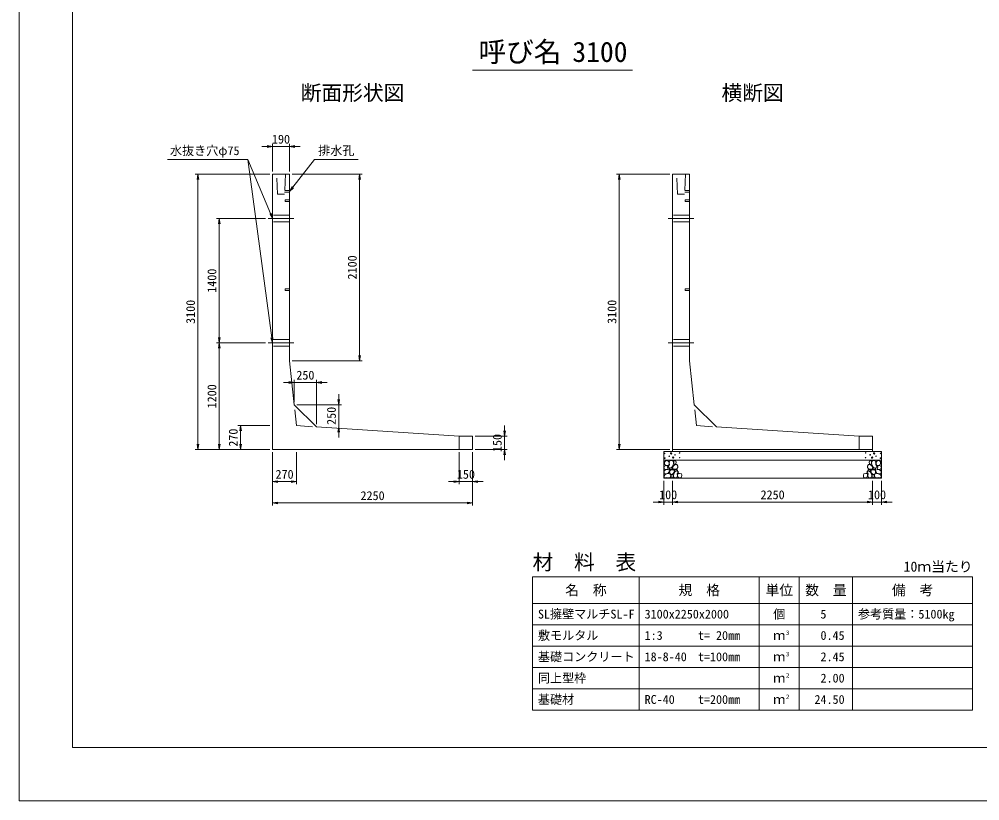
# Model space of a CAD drawing. Units: millimetres at full size, sheet at 1:30. Extents: x 87100 to 112330, y -109759 to -91939.
# Drawn here: x 87100 to 97906, y -109759 to -100967 of the extents above; entities that cross this region are included whole.
import ezdxf
from ezdxf.enums import TextEntityAlignment as Align

# ---------------------------------------------------------------- set-up
doc = ezdxf.new("R2010")
doc.units = ezdxf.units.MM
doc.header["$LTSCALE"] = 30
doc.linetypes.add('CHAIN', pattern=[18.5, 12, -1.5, 3.5, -1.5])
doc.linetypes.add('DASHED_SPACED', pattern=[12, 6, -6])
for name, color, linetype, lineweight in [('D-BMK', 2, 'CHAIN', 13), ('D-DCR-HCHn', 4, 'Continuous', 9), ('D-MTR-FRAM', 7, 'Continuous', 13), ('D-MTR-LINE', 7, 'Continuous', 13), ('D-STR-DIM', 7, 'Continuous', 9), ('D-STR-STRn', 1, 'Continuous', 13), ('D-STR-TXT', 7, 'Continuous', 9), ('D-TTL', 2, 'Continuous', 13), ('D-TTL-TXT', 7, 'Continuous', 13)]:
    doc.layers.add(name, color=color, linetype=linetype, lineweight=lineweight)
doc.layers.add('D-MTR', color=7, linetype='Continuous')
doc.layers.add('D-MTR-TXT', color=7, linetype='Continuous')
doc.styles.add('ＭＳ ゴシック', font='')
doc.styles.get('ＭＳ ゴシック').set_extended_font_data('MS Gothic')

# ---------------------------------------------------------------- blocks, each defined once
blk = doc.blocks.new('open_arrow')
at = {"color": 0, "linetype": 'Continuous', "lineweight": -2}
blk.add_lwpolyline([(7.5, 1.25), (0, 0), (7.5, -1.25)], dxfattribs=at)

msp = doc.modelspace()

# ---------------------------------------------------------------- linework, layer by layer
at = {"layer": 'D-BMK'}
for p, q in [((89900.11, -103208.73), (90190.11, -103208.73)), ((94400.11, -103208.73), (94690.11, -103208.73)), ((89900.11, -104608.73), (90190.11, -104608.73)), ((94400.11, -104608.73), (94690.11, -104608.73))]:
    msp.add_line(p, q, dxfattribs=at)
at = {"layer": 'D-DCR-HCHn'}
for points in [[(94357.39, -105994.92), (94350.46, -106015.72), (94359.7, -106029.59), (94382.82, -106031.9), (94398.6, -106025.13), (94392.06, -106008.79), (94396.69, -105999.54), (94387.44, -105990.3), (94373.57, -105985.67)], [(94401.31, -105937.13), (94380.51, -105932.51), (94362.01, -105941.76), (94359.7, -105962.56), (94364.33, -105978.74), (94387.44, -105985.67), (94403.62, -105985.67), (94410.55, -105974.12), (94410.55, -105948.69)], [(94419.8, -105934.82), (94412.87, -105955.62), (94415.18, -105978.74), (94399, -106004.17), (94419.8, -106015.72), (94442.91, -106004.17), (94456.78, -105985.67), (94461.41, -105955.62), (94456.78, -105939.44), (94442.91, -105932.51)], [(94459.09, -105990.3), (94447.54, -106018.03), (94456.78, -106029.59), (94484.52, -106029.59), (94496.08, -106024.97), (94507.64, -106008.79), (94507.64, -105994.92), (94496.08, -105976.43), (94482.21, -105974.12)], [(94463.72, -105939.44), (94463.72, -105967.18), (94475.27, -105974.12), (94486.83, -105967.18), (94489.14, -105951), (94486.83, -105937.13), (94470.65, -105932.51)], [(96691.13, -105990.3), (96702.68, -106018.03), (96693.44, -106029.59), (96665.7, -106029.59), (96654.14, -106024.97), (96642.58, -106008.79), (96642.58, -105994.92), (96654.14, -105976.43), (96668.01, -105974.12)], [(96686.5, -105939.44), (96686.5, -105967.18), (96674.95, -105974.12), (96663.39, -105967.18), (96661.08, -105951), (96663.39, -105937.13), (96679.57, -105932.51)], [(96730.42, -105934.82), (96737.35, -105955.62), (96735.04, -105978.74), (96751.22, -106004.17), (96730.42, -106015.72), (96707.31, -106004.17), (96693.44, -105985.67), (96688.81, -105955.62), (96693.44, -105939.44), (96707.31, -105932.51)], [(96748.91, -105937.13), (96769.71, -105932.51), (96788.21, -105941.76), (96790.52, -105962.56), (96785.9, -105978.74), (96762.78, -105985.67), (96746.6, -105985.67), (96739.67, -105974.12), (96739.67, -105948.69)], [(96792.83, -105994.92), (96799.76, -106015.72), (96790.52, -106029.59), (96767.4, -106031.9), (96751.62, -106025.13), (96758.16, -106008.79), (96753.53, -105999.54), (96762.78, -105990.3), (96776.65, -105985.67)], [(94401.27, -106071.72), (94418.39, -106046.04), (94416.25, -106039.62), (94392.7, -106033.19), (94371.3, -106035.33), (94356.32, -106048.18), (94354.18, -106063.16), (94356.32, -106078.14), (94373.44, -106082.42)], [(94409.83, -106125.22), (94424.81, -106118.8), (94429.09, -106097.4), (94420.53, -106082.42), (94405.55, -106078.14), (94386.28, -106080.28), (94364.88, -106088.84), (94354.18, -106101.68), (94354.18, -106116.66), (94360.6, -106125.22), (94386.28, -106123.08)], [(94424.42, -106015.72), (94412.87, -106024.97), (94417.49, -106031.9), (94433.67, -106031.9), (94440.6, -106029.59), (94445.23, -106020.35), (94438.29, -106013.41)], [(94461.19, -106071.72), (94471.89, -106046.04), (94463.33, -106035.33), (94437.65, -106035.33), (94426.95, -106039.62), (94416.25, -106054.6), (94416.25, -106067.44), (94426.95, -106084.56), (94439.79, -106086.7)], [(94456.91, -106118.8), (94456.91, -106093.12), (94446.21, -106086.7), (94435.51, -106093.12), (94433.37, -106108.1), (94435.51, -106120.94), (94450.49, -106125.22)], [(94497.58, -106123.08), (94504, -106103.82), (94501.86, -106082.42), (94516.84, -106058.88), (94497.58, -106048.18), (94476.17, -106058.88), (94463.33, -106076), (94459.05, -106103.82), (94463.33, -106118.8), (94476.17, -106125.22)], [(94493.3, -106048.18), (94504, -106039.62), (94499.72, -106033.19), (94484.73, -106033.19), (94478.31, -106035.33), (94474.03, -106043.9), (94480.45, -106050.32)], [(94514.7, -106120.94), (94533.96, -106125.22), (94551.08, -106116.66), (94553.22, -106097.4), (94548.94, -106082.42), (94527.54, -106076), (94512.56, -106076), (94506.14, -106086.7), (94506.14, -106110.24)], [(96635.52, -106120.94), (96616.26, -106125.22), (96599.14, -106116.66), (96597, -106097.4), (96601.28, -106082.42), (96622.68, -106076), (96637.66, -106076), (96644.08, -106086.7), (96644.08, -106110.24)], [(96652.64, -106123.08), (96646.22, -106103.82), (96648.36, -106082.42), (96633.38, -106058.88), (96652.64, -106048.18), (96674.05, -106058.88), (96686.89, -106076), (96691.17, -106103.82), (96686.89, -106118.8), (96674.05, -106125.22)], [(96656.92, -106048.18), (96646.22, -106039.62), (96650.5, -106033.19), (96665.49, -106033.19), (96671.91, -106035.33), (96676.19, -106043.9), (96669.77, -106050.32)], [(96689.03, -106071.72), (96678.33, -106046.04), (96686.89, -106035.33), (96712.57, -106035.33), (96723.27, -106039.62), (96733.97, -106054.6), (96733.97, -106067.44), (96723.27, -106084.56), (96710.43, -106086.7)], [(96693.31, -106118.8), (96693.31, -106093.12), (96704.01, -106086.7), (96714.71, -106093.12), (96716.85, -106108.1), (96714.71, -106120.94), (96699.73, -106125.22)], [(96725.8, -106015.72), (96737.35, -106024.97), (96732.73, -106031.9), (96716.55, -106031.9), (96709.62, -106029.59), (96704.99, -106020.35), (96711.93, -106013.41)], [(96740.39, -106125.22), (96725.41, -106118.8), (96721.13, -106097.4), (96729.69, -106082.42), (96744.67, -106078.14), (96763.94, -106080.28), (96785.34, -106088.84), (96796.04, -106101.68), (96796.04, -106116.66), (96789.62, -106125.22), (96763.94, -106123.08)], [(96748.96, -106071.72), (96731.83, -106046.04), (96733.97, -106039.62), (96757.52, -106033.19), (96778.92, -106035.33), (96793.9, -106048.18), (96796.04, -106063.16), (96793.9, -106078.14), (96776.78, -106082.42)]]:
    msp.add_lwpolyline(points, close=True, dxfattribs=at)
for centre, radius in [((94360.84, -105851.3), 3), ((94412.4, -105882.97), 3), ((94433.45, -105851.3), 7.5), ((94456.77, -105898.76), 7.5), ((94477.82, -105867.09), 3), ((94528.24, -105845.25), 3), ((96621.98, -105845.25), 3), ((96672.4, -105867.09), 3), ((96693.45, -105898.76), 7.5), ((96716.77, -105851.3), 7.5), ((96737.82, -105882.97), 3), ((96789.38, -105851.3), 3), ((94361.98, -105904.81), 3), ((94529.38, -105898.76), 3), ((96620.84, -105898.76), 3), ((96788.24, -105904.81), 3)]:
    msp.add_circle(centre, radius, dxfattribs=at)
at = {"layer": 'D-MTR-FRAM'}
for p, q in [((92875.11, -107238.73), (97825.11, -107238.73)), ((92875.11, -107238.73), (92875.11, -108738.73)), ((97825.11, -107238.73), (97825.11, -108738.73)), ((92875.11, -108738.73), (97825.11, -108738.73))]:
    msp.add_line(p, q, dxfattribs=at)
at = {"layer": 'D-MTR-LINE'}
for p, q in [((94075.11, -107238.73), (94075.11, -108738.73)), ((95425.11, -107238.73), (95425.11, -108738.73)), ((95875.11, -107238.73), (95875.11, -108738.73)), ((96475.11, -107238.73), (96475.11, -108738.73)), ((92875.11, -107538.73), (97825.11, -107538.73)), ((92875.11, -107778.73), (97825.11, -107778.73)), ((92875.11, -108018.73), (97825.11, -108018.73)), ((92875.11, -108258.73), (97825.11, -108258.73)), ((92875.11, -108498.73), (97825.11, -108498.73))]:
    msp.add_line(p, q, dxfattribs=at)
at = {"layer": 'D-STR-DIM'}
for p, q in [((89830.11, -102398.73), (90260.11, -102398.73)), ((89950.11, -102678.73), (89950.11, -102368.73)), ((90140.11, -102678.73), (90140.11, -102368.73)), ((89920.11, -102708.73), (89080.11, -102708.73)), ((89110.11, -105808.73), (89110.11, -102708.73)), ((90170.11, -102708.73), (90958.75, -102708.73)), ((90928.75, -104808.73), (90928.75, -102708.73)), ((94420.11, -102708.73), (93820.11, -102708.73)), ((93850.11, -105808.73), (93850.11, -102708.73)), ((89870.11, -103208.73), (89320.11, -103208.73)), ((89350.11, -104608.73), (89350.11, -103208.73)), ((89870.11, -104608.73), (89320.11, -104608.73)), ((89870.11, -104608.73), (89320.11, -104608.73)), ((89350.11, -105808.73), (89350.11, -104608.73)), ((90170.11, -104808.73), (90958.75, -104808.73)), ((90194.32, -105273.43), (90194.32, -105023.43)), ((90444.32, -105523.43), (90444.32, -105023.43)), ((90074.32, -105053.43), (90564.32, -105053.43)), ((90694.32, -105673.43), (90694.32, -105183.43)), ((90224.32, -105303.43), (90724.32, -105303.43)), ((89920.11, -105538.73), (89560.11, -105538.73)), ((89590.11, -105808.73), (89590.11, -105538.73)), ((92560.11, -105538.73), (92560.11, -105928.73)), ((92230.11, -105658.73), (92590.11, -105658.73)), ((89920.11, -105808.73), (89080.11, -105808.73)), ((89920.11, -105808.73), (89320.11, -105808.73)), ((89920.11, -105808.73), (89560.11, -105808.73)), ((89950.11, -105838.73), (89950.11, -106438.73)), ((89950.11, -105838.73), (89950.11, -106198.73)), ((90220.11, -105838.73), (90220.11, -106198.73)), ((92050.11, -105838.73), (92050.11, -106198.73)), ((92200.11, -105838.73), (92200.11, -106438.73)), ((92200.11, -105838.73), (92200.11, -106198.73)), ((92230.11, -105808.73), (92590.11, -105808.73)), ((94420.11, -105808.73), (93820.11, -105808.73)), ((89950.11, -106168.73), (90220.11, -106168.73)), ((91930.11, -106168.73), (92320.11, -106168.73)), ((94350.11, -106158.73), (94350.11, -106428.73)), ((94450.11, -106158.73), (94450.11, -106428.73)), ((94450.11, -106158.73), (94450.11, -106428.73)), ((96700.11, -106158.73), (96700.11, -106428.73)), ((96700.11, -106158.73), (96700.11, -106428.73)), ((96800.11, -106158.73), (96800.11, -106428.73)), ((92200.11, -106408.73), (89950.11, -106408.73)), ((94570.11, -106398.73), (94230.11, -106398.73)), ((94450.11, -106398.73), (96700.11, -106398.73)), ((96580.11, -106398.73), (96920.11, -106398.73))]:
    msp.add_line(p, q, dxfattribs=at)
for points in [[(89950.11, -104608.73), (89942.04, -104549.27), (89670.11, -102546.51)], [(89950.11, -103208.73), (89926.74, -103153.46), (89670.11, -102546.51)], [(90140.11, -102903.73), (90177.12, -102856.51), (90420.11, -102546.51)]]:
    msp.add_lwpolyline(points, dxfattribs=at)
at = {"layer": 'D-STR-STRn'}
for p, q in [((89950.11, -105808.73), (89950.11, -102708.73)), ((89950.11, -102708.73), (90140.11, -102708.73)), ((90140.11, -102708.73), (90140.11, -104808.73)), ((94450.11, -105808.73), (94450.11, -102708.73)), ((94450.11, -102708.73), (94640.11, -102708.73)), ((94640.11, -102708.73), (94640.11, -104808.73)), ((90140.11, -104808.73), (90194.32, -105303.43)), ((94640.11, -104808.73), (94694.32, -105303.43)), ((90444.32, -105553.43), (90194.32, -105303.43)), ((94944.32, -105553.43), (94694.32, -105303.43)), ((92050.11, -105658.73), (90444.32, -105553.43)), ((96550.11, -105658.73), (94944.32, -105553.43)), ((92050.11, -105658.73), (92200.11, -105658.73)), ((92050.11, -105658.73), (92050.11, -105808.73)), ((92200.11, -105808.73), (92200.11, -105658.73)), ((96550.11, -105658.73), (96700.11, -105658.73)), ((96550.11, -105658.73), (96550.11, -105808.73)), ((96700.11, -105808.73), (96700.11, -105658.73)), ((89950.11, -105808.73), (92200.11, -105808.73)), ((89950.11, -105808.73), (92050.11, -105808.73)), ((94350.11, -106128.73), (94350.11, -105828.73)), ((94350.11, -105828.73), (96800.11, -105828.73)), ((94450.11, -105808.73), (94450.11, -105828.73)), ((94450.11, -105808.73), (96700.11, -105808.73)), ((96700.11, -105808.73), (96700.11, -105828.73)), ((96800.11, -105828.73), (96800.11, -106128.73)), ((94350.11, -105928.73), (96800.11, -105928.73)), ((94350.11, -106128.73), (96800.11, -106128.73))]:
    msp.add_line(p, q, dxfattribs=at)
at = {"layer": 'D-STR-STRn', "linetype": 'DASHED_SPACED'}
for p, q in [((90005.11, -102933.73), (89995.11, -102708.73)), ((90095.11, -102708.73), (90085.11, -102933.73)), ((94505.11, -102933.73), (94495.11, -102708.73)), ((94595.11, -102708.73), (94585.11, -102933.73)), ((90085.11, -102933.73), (90005.11, -102933.73)), ((90086, -102913.73), (90140.11, -102913.73)), ((90086.89, -102893.73), (90140.11, -102893.73)), ((94585.11, -102933.73), (94505.11, -102933.73)), ((94586, -102913.73), (94640.11, -102913.73)), ((94586.89, -102893.73), (94640.11, -102893.73)), ((90140.11, -103171.23), (89950.11, -103171.23)), ((94640.11, -103171.23), (94450.11, -103171.23)), ((90140.11, -103246.23), (89950.11, -103246.23)), ((94640.11, -103246.23), (94450.11, -103246.23)), ((90140.11, -104571.23), (89950.11, -104571.23)), ((94640.11, -104571.23), (94450.11, -104571.23)), ((90140.11, -104646.23), (89950.11, -104646.23)), ((94640.11, -104646.23), (94450.11, -104646.23))]:
    msp.add_line(p, q, dxfattribs=at)
at = {"layer": 'D-STR-STRn', "color": 2, "linetype": 'DASHED_SPACED'}
for p, q in [((90220.11, -105538.73), (90194.32, -105303.43)), ((94720.11, -105538.73), (94694.32, -105303.43)), ((90220.11, -105538.73), (90444.32, -105553.43)), ((94720.11, -105538.73), (94944.32, -105553.43))]:
    msp.add_line(p, q, dxfattribs=at)
at = {"layer": 'D-STR-STRn', "linetype": 'DASHED_SPACED'}
for points in [[(90140.11, -102999.23), (90090.11, -102999.23), (90090.11, -103018.23), (90140.11, -103018.23)], [(94640.11, -102999.23), (94590.11, -102999.23), (94590.11, -103018.23), (94640.11, -103018.23)], [(90140.11, -103999.23), (90090.11, -103999.23), (90090.11, -104018.23), (90140.11, -104018.23)], [(94640.11, -103999.23), (94590.11, -103999.23), (94590.11, -104018.23), (94640.11, -104018.23)]]:
    msp.add_lwpolyline(points, dxfattribs=at)
at = {"layer": 'D-STR-TXT'}
for p, q in [((89670.11, -102546.51), (88767.93, -102546.51)), ((90420.11, -102546.51), (90912.29, -102546.51))]:
    msp.add_line(p, q, dxfattribs=at)
at = {"layer": 'D-TTL'}
for points in [[(87100.11, -109758.73), (112330.11, -109758.73), (112330.11, -91938.73), (87100.11, -91938.73)], [(87700.11, -109158.73), (111730.11, -109158.73), (111730.11, -92538.73), (87700.11, -92538.73)]]:
    msp.add_lwpolyline(points, close=True, dxfattribs=at)
at = {"layer": 'D-TTL-TXT'}
msp.add_line((92200.11, -101538.73), (94000.11, -101538.73), dxfattribs=at)

# ---------------------------------------------------------------- block references
at = {"layer": 'D-STR-DIM', "xscale": 8, "yscale": 8}
for p, rotation in [((89950.11, -102398.73), 180), ((89110.11, -102708.73), 270), ((90928.75, -102708.73), 270), ((93850.11, -102708.73), 270), ((90140.11, -102903.73), 51.9), ((89950.11, -103208.73), 112.9), ((89350.11, -103208.73), 270), ((89350.11, -104608.73), 90), ((89950.11, -104608.73), 97.7), ((89350.11, -104608.73), 270), ((90928.75, -104808.73), 90), ((90194.32, -105053.43), 180), ((90694.32, -105303.43), 90), ((89590.11, -105538.73), 270), ((90694.32, -105553.43), 270), ((92560.11, -105658.73), 90), ((89110.11, -105808.73), 90), ((89350.11, -105808.73), 90), ((89590.11, -105808.73), 90), ((93850.11, -105808.73), 90), ((92560.11, -105808.73), 270), ((90220.11, -106168.73), 180), ((92050.11, -106168.73), 180), ((92200.11, -106408.73), 180), ((94350.11, -106398.73), 180), ((96700.11, -106398.73), 180), ((96700.11, -106398.73), 180)]:
    msp.add_blockref('open_arrow', p, dxfattribs=dict(at, rotation=rotation))
for p in [(90140.11, -102398.73), (90444.32, -105053.43), (89950.11, -106168.73), (92200.11, -106168.73), (89950.11, -106408.73), (94450.11, -106398.73), (94450.11, -106398.73), (96800.11, -106398.73)]:
    msp.add_blockref('open_arrow', p, dxfattribs=at)

# ---------------------------------------------------------------- texts
at = {"layer": 'D-MTR', "style": 'ＭＳ ゴシック'}
msp.add_text('材\u3000料\u3000表', height=170.9, dxfattribs=at).set_placement((92875.11, -107211.5), align=Align.BOTTOM_LEFT)
msp.add_text('10ｍ当たり', height=113.9, dxfattribs=at).set_placement((97825.11, -107215.58), align=Align.BOTTOM_RIGHT)
at = {"layer": 'D-MTR-TXT', "style": 'ＭＳ ゴシック'}
for s, height, p in [('名\u3000称', 113.9, (93475.11, -107388.73)), ('規\u3000格', 113.9, (94750.11, -107388.73)), ('単位', 113.9, (95650.11, -107388.73)), ('数\u3000量', 113.9, (96175.11, -107388.73)), ('備\u3000考', 113.9, (97150.11, -107388.73)), ('個', 99.69, (95650.11, -107658.73)), ('ｍ', 99.69, (95650.11, -107898.73)), ('ｍ', 99.69, (95650.11, -108138.73)), ('ｍ', 99.69, (95650.11, -108378.73)), ('ｍ', 99.69, (95650.11, -108618.73))]:
    msp.add_text(s, height=height, dxfattribs=at).set_placement(p, align=Align.MIDDLE_CENTER)
for s, p in [('SL擁壁マルチSL-F', (92935.11, -107658.73)), ('3100x2250x2000', (94135.11, -107658.73)), ('参考質量：5100kg', (96535.11, -107658.73)), ('敷モルタル', (92935.11, -107898.73)), ('1:3', (94135.11, -107898.73)), ('t= 20mm', (94735.11, -107898.73)), ('基礎コンクリート', (92935.11, -108138.73)), ('18-8-40', (94135.11, -108138.73)), ('t=100mm', (94735.11, -108138.73)), ('同上型枠', (92935.11, -108378.73)), ('基礎材', (92935.11, -108618.73)), ('RC-40', (94135.11, -108618.73)), ('t=200mm', (94735.11, -108618.73))]:
    msp.add_text(s, height=99.69, dxfattribs=at).set_placement(p, align=Align.MIDDLE_LEFT)
for s, p in [('5', (96180.44, -107658.73)), ('0.45', (96385.11, -107898.73)), ('2.45', (96385.11, -108138.73)), ('2.00', (96385.11, -108378.73)), ('24.50', (96385.11, -108618.73))]:
    msp.add_text(s, height=99.69, dxfattribs=at).set_placement(p, align=Align.MIDDLE_RIGHT)
for s, p in [('3', (95725.11, -107908.29)), ('3', (95725.11, -108148.29)), ('2', (95725.11, -108388.29)), ('2', (95725.11, -108628.29))]:
    msp.add_text(s, height=49.84, dxfattribs=at).set_placement(p, align=Align.BOTTOM_LEFT)
at = {"layer": 'D-STR-DIM', "style": 'ＭＳ ゴシック'}
for s, p in [('190', (90045.11, -102316.23)), ('250', (90319.32, -104970.93)), ('270', (90085.11, -106086.23)), ('150', (92125.11, -106086.23)), ('2250', (91075.11, -106326.23)), ('100', (94400.11, -106316.23)), ('2250', (95575.11, -106316.23)), ('100', (96750.11, -106316.23))]:
    msp.add_text(s, height=99.69, dxfattribs=at).set_placement(p, align=Align.MIDDLE_CENTER)
for s, p in [('2100', (90846.25, -103758.73)), ('1400', (89267.61, -103908.73)), ('3100', (89027.61, -104258.73)), ('3100', (93767.61, -104258.73)), ('1200', (89267.61, -105208.73)), ('250', (90611.82, -105428.43)), ('270', (89507.61, -105673.73)), ('150', (92477.61, -105733.73))]:
    msp.add_text(s, height=99.69, rotation=90, dxfattribs=at).set_placement(p, align=Align.MIDDLE_CENTER)
at = {"layer": 'D-STR-TXT', "style": 'ＭＳ ゴシック'}
for s, p in [('水抜き穴φ75', (88795.83, -102525.63)), ('排水孔', (90462.91, -102525.63))]:
    msp.add_text(s, height=99.69, dxfattribs=at).set_placement(p, align=Align.BOTTOM_LEFT)
at = {"layer": 'D-TTL-TXT', "style": 'ＭＳ ゴシック'}
for s, height, p in [('呼び名', 227.9, (92732.61, -101516.23)), ('3100', 227.9, (93632.61, -101516.23)), ('断面形状図', 170.9, (90850.11, -101931.5)), ('横断図', 170.9, (95350.11, -101931.5))]:
    msp.add_text(s, height=height, dxfattribs=at).set_placement(p, align=Align.BOTTOM_CENTER)

doc.saveas('drawing.dxf')
